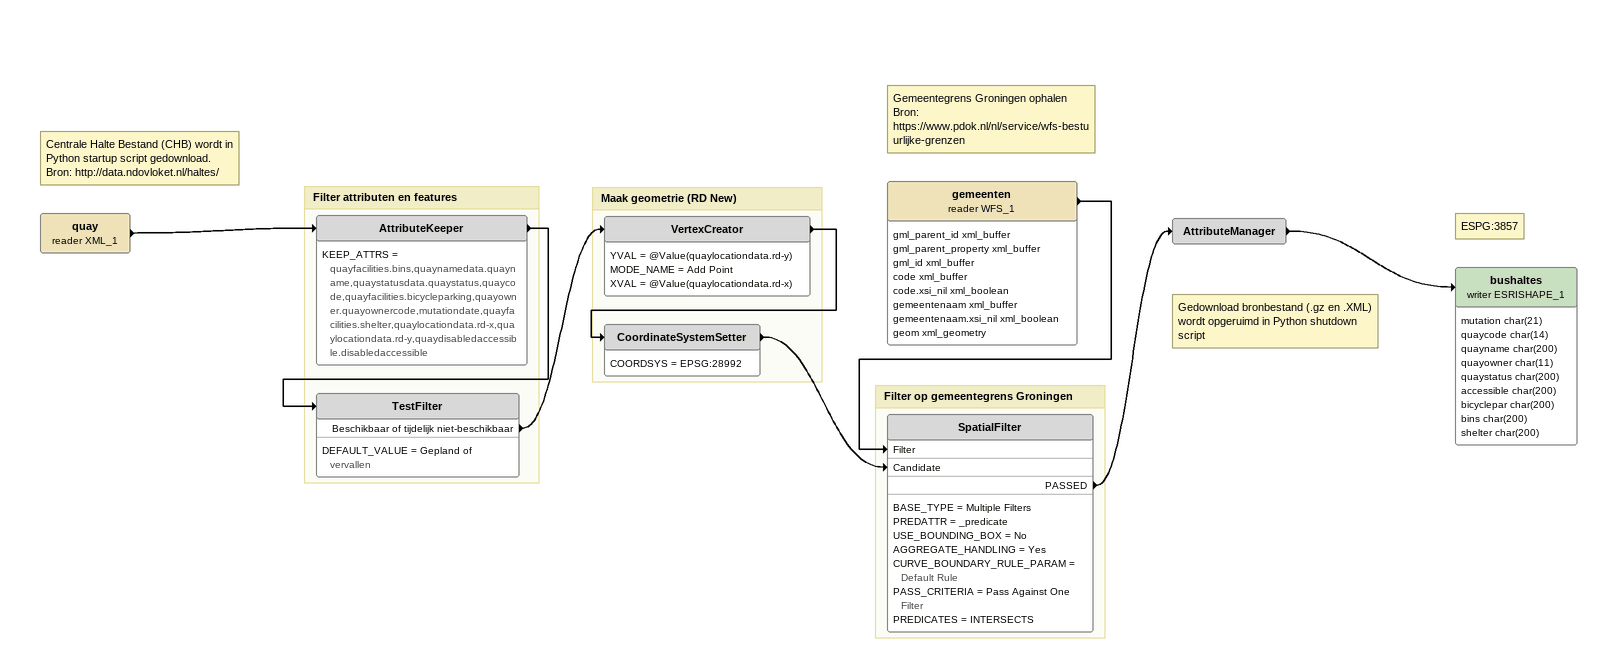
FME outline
Note: Centrale Halte Bestand (CHB) wordt in Python startup script gedownload. / Bron: http://data.ndovloket.nl/haltes/
quay (reader XML_1)
    -> AttributeKeeper
Note: Gemeentegrens Groningen ophalen / Bron: https://www.pdok.nl/nl/service/wfs-bestuurlijke-grenzen
gemeenten (reader WFS_1)
    attributes: gml_parent_id xml_buffer, gml_parent_property xml_buffer, gml_id xml_buffer, code xml_buffer, code.xsi_nil xml_boolean, gemeentenaam xml_buffer, gemeentenaam.xsi_nil xml_boolean, geom xml_geometry
    -> SpatialFilter [Filter]
Note: Gedownload bronbestand (.gz en .XML) wordt opgeruimd in Python shutdown script
AttributeManager
    -> bushaltes (writer ESRISHAPE_1)
Note: ESPG:3857
bushaltes (writer ESRISHAPE_1)
    attributes: mutation char(21), quaycode char(14), quayname char(200), quayowner char(11), quaystatus char(200), accessible char(200), bicyclepar char(200), bins char(200), shelter char(200)

Bookmark: Filter attributen en features
AttributeKeeper
    KEEP_ATTRS = quayfacilities.bins,quaynamedata.quayname,quaystatusdata.quaystatus,quaycode,quayfacilities.bicycleparking,quayowner.quayownercode,mutationdate,quayfacilities.shelter,quaylocationdata.rd-x,quaylocationdata.rd-y,quaydisabledaccessible.disabledaccessible
    -> TestFilter
TestFilter
    DEFAULT_VALUE = Gepland of vervallen
    Beschikbaar of tijdelijk niet-beschikbaar -> VertexCreator

Bookmark: Maak geometrie (RD New)
VertexCreator
    YVAL = @Value(quaylocationdata.rd-y)
    MODE_NAME = Add Point
    XVAL = @Value(quaylocationdata.rd-x)
    -> CoordinateSystemSetter
CoordinateSystemSetter
    COORDSYS = EPSG:28992
    -> SpatialFilter [Candidate]

Bookmark: Filter op gemeentegrens Groningen
SpatialFilter
    BASE_TYPE = Multiple Filters
    PREDATTR = _predicate
    USE_BOUNDING_BOX = No
    AGGREGATE_HANDLING = Yes
    CURVE_BOUNDARY_RULE_PARAM = Default Rule
    PASS_CRITERIA = Pass Against One Filter
    PREDICATES = INTERSECTS
    PASSED -> AttributeManager
